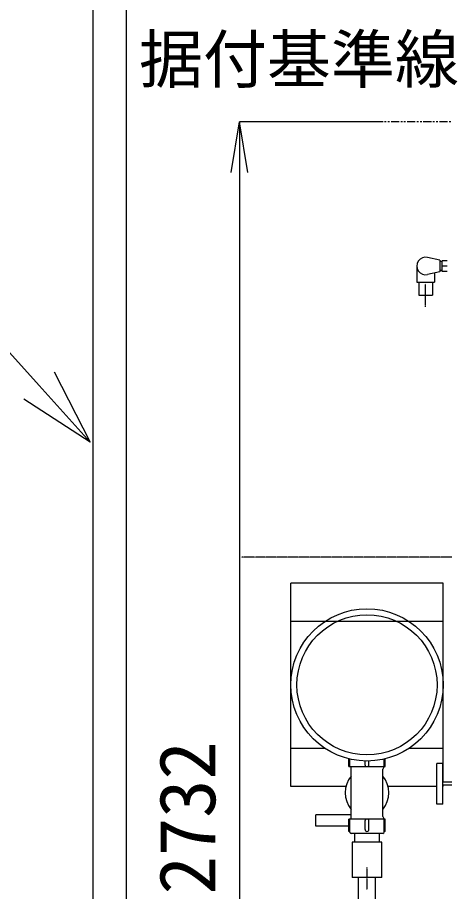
# Model space of a CAD drawing. Units: millimetres at full size. Extents: x -21196 to 21204, y -11807 to 11807.
# Drawn here: x -16653 to -15811, y -8360 to -6638 of the extents above; entities that cross this region are included whole.
import ezdxf
from ezdxf.enums import TextEntityAlignment as Align

# ---------------------------------------------------------------- set-up
doc = ezdxf.new("R2010")
doc.units = ezdxf.units.MM
doc.header["$LTSCALE"] = 0.5
doc.linetypes.add('USER5', pattern=[2, 1.25, -0.25, 0.25, -0.25])
doc.linetypes.add('USER6', pattern=[63.5, 31.75, -6.35, 6.35, -6.35, 6.35, -6.35])
for name, color, linetype, lineweight in [('0-1_0(機器配置図 260128.dwg)', 7, 'Continuous', 9), ('0-3_0-0(サニックス間仕切り.jww)(機器配置図 260128.dwg)', 7, 'Continuous', 9), ('0-A_AM_5(機器配置図 260128.dwg)', 6, 'Continuous', 15), ('0-B_PV(機器配置図 260128.dwg)', 7, 'Continuous', 18)]:
    doc.layers.add(name, color=color, linetype=linetype, lineweight=lineweight)
doc.styles.add('ＭＳ ゴシック', font='')
doc.styles.get('ＭＳ ゴシック').set_extended_font_data('MS Gothic')

msp = doc.modelspace()

# ---------------------------------------------------------------- linework, layer by layer
at = {"layer": '0-1_0(機器配置図 260128.dwg)', "lineweight": 18}
for points in [[(-16509.5375, -7474.6979), (-16609.9302, -7363.247), (-16927.5591, -7010.6315)], [(-16580.0671, -7336.3468), (-16509.5375, -7474.6979), (-16639.7934, -7390.1471)]]:
    msp.add_lwpolyline(points, dxfattribs=at)
at = {"layer": '0-3_0-0(サニックス間仕切り.jww)(機器配置図 260128.dwg)', "lineweight": 18}
for p, q in [((-16503.2815, -9177.2956), (-16503.2815, -5944.7956)), ((-16438.2815, -6009.7956), (-16438.2815, -9177.2956))]:
    msp.add_line(p, q, dxfattribs=at)
at = {"layer": '0-A_AM_5(機器配置図 260128.dwg)'}
for p, q in [((-16231.8804, -6943.6113), (-16215.2138, -6843.6113)), ((-15939.09, -6843.6113), (-16215.3938, -6843.6113)), ((-16215.2138, -6943.6113), (-16215.2138, -9475.9956))]:
    msp.add_line(p, q, dxfattribs=at)
msp.add_lwpolyline([(-16198.5471, -6943.6113), (-16215.2138, -6843.6113), (-16215.2138, -6943.6113)], dxfattribs=at)
at = {"layer": '0-B_PV(機器配置図 260128.dwg)', "linetype": 'USER6'}
msp.add_line((-14630.8121, -6843.6113), (-15939.0275, -6843.6113), dxfattribs=at)
at = {"layer": '0-B_PV(機器配置図 260128.dwg)'}
for p, q in [((-15820.7401, -7116.4115), (-15845.032, -7111.0647)), ((-15820.7401, -7116.4115), (-15820.7401, -7139.4115)), ((-15816.2401, -7119.2615), (-15820.7401, -7119.2615)), ((-15806.2401, -7117.4115), (-15816.2401, -7117.4115)), ((-15865.9901, -7127.9115), (-15865.9901, -7159.9115)), ((-15820.7401, -7139.4115), (-15845.032, -7144.7582)), ((-15831.4901, -7141.7776), (-15831.4901, -7159.9115)), ((-15816.2401, -7136.5615), (-15820.7401, -7136.5615)), ((-15806.2401, -7127.9115), (-15816.2401, -7127.9115)), ((-15865.9901, -7159.9115), (-15831.4901, -7159.9115)), ((-15835.1401, -7159.9115), (-15835.1401, -7185.4115)), ((-15814.1397, -7752.8111), (-16114.1397, -7752.8111)), ((-16114.1397, -8152.8108), (-16114.1397, -7752.8111)), ((-15814.1397, -8144.7275), (-15814.1397, -7752.8111)), ((-15964.1397, -7827.8111), (-16114.1397, -7827.8111)), ((-15814.1397, -7827.8111), (-15964.1397, -7827.8111)), ((-16047.0558, -8077.8108), (-16114.1397, -8077.8108)), ((-15814.1397, -8077.8108), (-15881.2237, -8077.8108)), ((-15999.6597, -8113.4708), (-15999.6597, -8098.5449)), ((-15997.9957, -8113.4708), (-15997.9957, -8098.9404)), ((-15967.9797, -8110.9108), (-15967.9797, -8102.7619)), ((-15960.2997, -8110.9108), (-15960.2997, -8102.7619)), ((-15930.2837, -8113.4708), (-15930.2837, -8098.9404)), ((-15928.6197, -8113.4708), (-15928.6197, -8098.5449)), ((-15814.7976, -8107.6109), (-15826.7396, -8107.6109)), ((-15826.7396, -8187.6108), (-15826.7396, -8107.6109)), ((-15814.7976, -8187.6108), (-15814.7976, -8107.6109)), ((-15999.6597, -8113.4708), (-15928.6197, -8113.4708)), ((-15995.1797, -8217.1508), (-15995.1797, -8113.4708)), ((-15933.0997, -8212.0308), (-15933.0997, -8118.5908)), ((-16005.4951, -8152.8108), (-16114.1397, -8152.8108)), ((-15826.7396, -8152.8108), (-15922.7844, -8152.8108)), ((-15770.9395, -8144.7275), (-15814.7976, -8144.7275)), ((-15770.9395, -8150.4942), (-15814.7976, -8150.4942)), ((-15814.1397, -8152.8108), (-15814.7976, -8152.8108)), ((-15814.1397, -8152.8108), (-15814.1397, -8150.4942)), ((-15814.7976, -8187.6108), (-15826.7396, -8187.6108)), ((-15995.1797, -8208.8109), (-16064.7401, -8208.8109)), ((-15999.6597, -8241.4708), (-15999.6597, -8217.1508)), ((-15928.6197, -8217.1508), (-15999.6597, -8217.1508)), ((-15997.9957, -8242.7508), (-15997.9957, -8217.1508)), ((-15967.9797, -8237.6308), (-15967.9797, -8219.7108)), ((-15960.2997, -8237.6308), (-15960.2997, -8219.7108)), ((-15930.2837, -8242.7508), (-15930.2837, -8217.1508)), ((-15928.6197, -8241.4708), (-15928.6197, -8217.1508)), ((-15997.9957, -8241.4708), (-15999.6597, -8241.4708)), ((-15932.8437, -8245.3108), (-15995.4357, -8245.3108)), ((-15988.4397, -8245.3108), (-15988.4397, -8262.3108)), ((-15939.8398, -8245.3108), (-15939.8398, -8262.3108)), ((-15928.6197, -8241.4708), (-15930.2837, -8241.4708)), ((-15993.1397, -8262.3108), (-15993.1397, -8332.3108)), ((-15935.1397, -8262.3108), (-15993.1397, -8262.3108)), ((-15935.1397, -8332.3108), (-15935.1397, -8262.3108)), ((-15935.1397, -8332.3108), (-15993.1397, -8332.3108)), ((-15981.1402, -8683.7108), (-15981.1402, -8332.3108)), ((-15947.1401, -8683.7108), (-15947.1401, -8332.3108))]:
    msp.add_line(p, q, dxfattribs=at)
at = {"layer": '0-B_PV(機器配置図 260128.dwg)', "linetype": 'USER5'}
for p, q in [((-15848.7401, -7207.9115), (-15848.7401, -7162.9115)), ((-14543.0573, -7701.1113), (-16211.2009, -7701.1113)), ((-15964.1397, -8311.5346), (-15964.1397, -8356.3714))]:
    msp.add_line(p, q, dxfattribs=at)
at = {"layer": '0-B_PV(機器配置図 260128.dwg)'}
for points in [[(-15806.2401, -7138.4115), (-15816.2401, -7138.4115), (-15816.2401, -7117.4115)], [(-15862.3401, -7159.9115), (-15862.3401, -7185.4115), (-15835.1401, -7185.4115)], [(-15999.6597, -8230.8109), (-16064.7401, -8230.8109), (-16064.7401, -8208.8109)]]:
    msp.add_lwpolyline(points, dxfattribs=at)
for radius in [150, 138]:
    msp.add_circle((-15964.1397, -7952.8111), radius, dxfattribs=at)
for centre, radius, start, end in [((-15848.7401, -7127.9115), 17.25, 77.58692, 282.41308), ((-15965.4197, -8110.9108), 2.56, 179.99996, 270), ((-15962.8597, -8110.9108), 2.56, 270, 359.99998), ((-15898.1426, -8134.4829), 38.4, 146.82563, 155.55275), ((-15955.2442, -8165.3108), 51.782, 140.46358, 219.53642), ((-15973.0352, -8165.3108), 51.782, 320.46358, 39.53642), ((-15965.4197, -8219.7108), 2.56, 89.99996, 179.99995), ((-15962.8597, -8219.7108), 2.56, 359.99998, 89.99996), ((-15898.1426, -8196.1388), 38.4, 204.44729, 213.17436), ((-15995.4357, -8242.7508), 2.56, 179.99996, 270), ((-15964.1397, -8237.6308), 3.84, 179.99996, 270), ((-15964.1397, -8237.6308), 3.84, 270, 359.99998), ((-15932.8437, -8242.7508), 2.56, 270, 359.99998)]:
    msp.add_arc(centre, radius, start, end, dxfattribs=at)

# ---------------------------------------------------------------- texts
at = {"layer": '0-1_0(機器配置図 260128.dwg)', "style": 'ＭＳ ゴシック'}
msp.add_text('据付基準線', height=92.38, dxfattribs=at).set_placement((-16413.1144, -6794.4325), align=Align.BOTTOM_LEFT)
at = {"layer": '0-A_AM_5(機器配置図 260128.dwg)', "style": 'ＭＳ ゴシック'}
msp.add_text('2732', height=110.9, rotation=90, dxfattribs=at).set_placement((-16229.6138, -8365.5808), align=Align.BOTTOM_LEFT)

doc.saveas('drawing.dxf')
